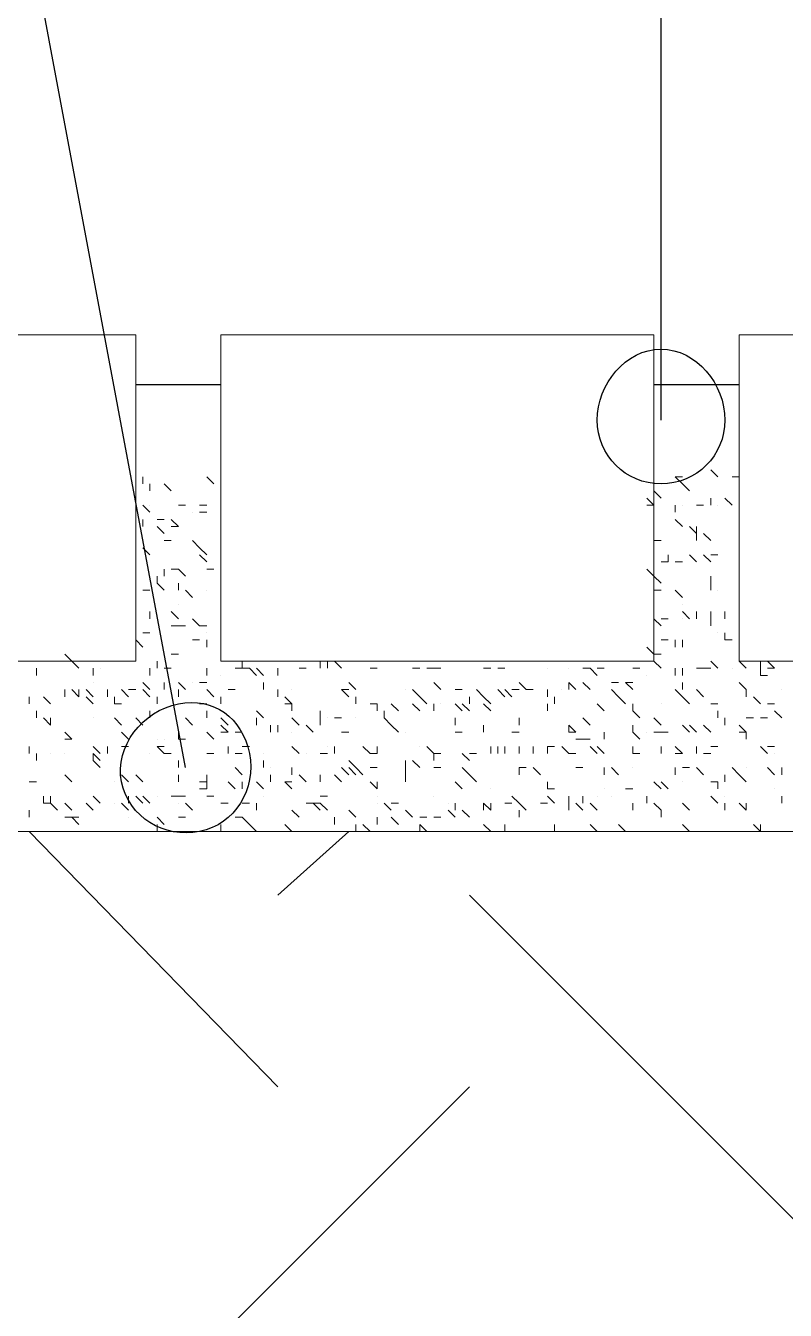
# Model space of a CAD drawing. Header units: millimetres. Extents: x 2928 to 3112, y 1220 to 1280.
# Drawn here: x 3102.864 to 3103.218, y 1251.453 to 1252.052 of the extents above; entities that cross this region are included whole.
import ezdxf

# ---------------------------------------------------------------- set-up
doc = ezdxf.new("R2010")
doc.units = ezdxf.units.MM

msp = doc.modelspace()

# ---------------------------------------------------------------- linework, layer by layer
at = {"color": 253, "linetype": 'Continuous', "lineweight": -2, "true_color": 0x9a9a9a}
for points in [[(3103.1599, 1251.86785), (3103.1599, 1252.98263), (3102.95811, 1252.98263)], [(3102.93826, 1251.70575), (3102.77948, 1252.5526), (3102.57769, 1252.5526)], [(3102.91511, 1251.88439), (3102.9548, 1251.88439), (3102.9548, 1251.88439)], [(3103.15659, 1251.88439), (3103.19629, 1251.88439), (3103.19629, 1251.88439)]]:
    msp.add_lwpolyline(points, dxfattribs=at)
at = {"color": 7, "linetype": 'Continuous', "lineweight": 9, "true_color": 0x000007}
for points in [[(3102.71663, 1251.75537), (3102.91511, 1251.75537), (3102.91511, 1251.90754), (3102.71663, 1251.90754)], [(3102.9548, 1251.75537), (3103.15659, 1251.75537), (3103.15659, 1251.90754), (3102.9548, 1251.90754)], [(3103.19629, 1251.75537), (3103.39476, 1251.75537), (3103.39476, 1251.90754), (3103.19629, 1251.90754)]]:
    msp.add_lwpolyline(points, close=True, dxfattribs=at)
at = {"color": 9, "linetype": 'Continuous', "lineweight": 5, "true_color": 0xbababa}
for points in [[(3102.91842, 1251.83807), (3102.91842, 1251.84138), (3102.91842, 1251.84138)], [(3102.9515, 1251.83807), (3102.94819, 1251.84138), (3102.94819, 1251.84138)], [(3103.16982, 1251.83807), (3103.16651, 1251.84138), (3103.16651, 1251.84138)], [(3103.16982, 1251.84138), (3103.16651, 1251.84138), (3103.16651, 1251.84138)], [(3103.18636, 1251.84138), (3103.18305, 1251.84469), (3103.18305, 1251.84469)], [(3103.19629, 1251.84138), (3103.19298, 1251.84138), (3103.19298, 1251.84138)], [(3102.92172, 1251.83477), (3102.92172, 1251.83807), (3102.92172, 1251.83807)], [(3102.93165, 1251.83477), (3102.92834, 1251.83807), (3102.92834, 1251.83807)], [(3102.9548, 1251.83477), (3102.9548, 1251.83807), (3102.9548, 1251.83807)], [(3102.9548, 1251.83477), (3102.9548, 1251.83807), (3102.9548, 1251.83807)], [(3103.17313, 1251.83477), (3103.16982, 1251.83807), (3103.16982, 1251.83807)], [(3103.15659, 1251.82815), (3103.15328, 1251.83146), (3103.15328, 1251.83146)], [(3103.1599, 1251.83146), (3103.15659, 1251.83477), (3103.15659, 1251.83477)], [(3103.18305, 1251.82815), (3103.18305, 1251.83146), (3103.18305, 1251.83146)], [(3103.19298, 1251.82815), (3103.18967, 1251.83146), (3103.18967, 1251.83146)], [(3102.92172, 1251.82484), (3102.91842, 1251.82815), (3102.91842, 1251.82815)], [(3102.93826, 1251.82815), (3102.93496, 1251.82815), (3102.93496, 1251.82815)], [(3102.94819, 1251.82815), (3102.94488, 1251.82815), (3102.94488, 1251.82815)], [(3102.94819, 1251.82484), (3102.94488, 1251.82484), (3102.94488, 1251.82484)], [(3103.15659, 1251.82815), (3103.15328, 1251.82815), (3103.15328, 1251.82815)], [(3103.16651, 1251.82484), (3103.16651, 1251.82815), (3103.16651, 1251.82815)], [(3103.17975, 1251.82815), (3103.17644, 1251.82815), (3103.17644, 1251.82815)], [(3102.91842, 1251.81823), (3102.91842, 1251.82153), (3102.91842, 1251.82153)], [(3102.92834, 1251.82153), (3102.92503, 1251.82153), (3102.92503, 1251.82153)], [(3102.92834, 1251.81492), (3102.92503, 1251.81823), (3102.92503, 1251.81823)], [(3102.93496, 1251.81823), (3102.93165, 1251.82153), (3102.93165, 1251.82153)], [(3102.93496, 1251.81823), (3102.93165, 1251.81823), (3102.93165, 1251.81823)], [(3103.16982, 1251.81823), (3103.16651, 1251.82153), (3103.16651, 1251.82153)], [(3103.17644, 1251.81492), (3103.17313, 1251.81823), (3103.17313, 1251.81823)], [(3103.17644, 1251.81492), (3103.17644, 1251.81823), (3103.17644, 1251.81823)], [(3102.93165, 1251.81161), (3102.92834, 1251.81161), (3102.92834, 1251.81161)], [(3102.94488, 1251.8083), (3102.94157, 1251.81161), (3102.94157, 1251.81161)], [(3103.1599, 1251.81161), (3103.15659, 1251.81161), (3103.15659, 1251.81161)], [(3103.17644, 1251.81161), (3103.17644, 1251.81492), (3103.17644, 1251.81492)], [(3103.18305, 1251.81161), (3103.17975, 1251.81492), (3103.17975, 1251.81492)], [(3102.92172, 1251.80499), (3102.91842, 1251.8083), (3102.91842, 1251.8083)], [(3102.94819, 1251.80499), (3102.94488, 1251.8083), (3102.94488, 1251.8083)], [(3102.94819, 1251.80169), (3102.94488, 1251.80499), (3102.94488, 1251.80499)], [(3103.16321, 1251.80169), (3103.1599, 1251.80169), (3103.1599, 1251.80169)], [(3103.16321, 1251.80169), (3103.16321, 1251.80499), (3103.16321, 1251.80499)], [(3103.16982, 1251.80169), (3103.16651, 1251.80169), (3103.16651, 1251.80169)], [(3103.17644, 1251.80169), (3103.17313, 1251.80499), (3103.17313, 1251.80499)], [(3103.18305, 1251.80169), (3103.17975, 1251.80499), (3103.17975, 1251.80499)], [(3103.18636, 1251.80499), (3103.18305, 1251.80499), (3103.18305, 1251.80499)], [(3102.92503, 1251.79176), (3102.92503, 1251.79507), (3102.92503, 1251.79507)], [(3102.92834, 1251.79507), (3102.92834, 1251.79838), (3102.92834, 1251.79838)], [(3102.93496, 1251.79838), (3102.93165, 1251.79838), (3102.93165, 1251.79838)], [(3102.93826, 1251.79507), (3102.93496, 1251.79838), (3102.93496, 1251.79838)], [(3102.9515, 1251.79838), (3102.94819, 1251.79838), (3102.94819, 1251.79838)], [(3103.15659, 1251.79507), (3103.15328, 1251.79838), (3103.15328, 1251.79838)], [(3103.1599, 1251.79176), (3103.15659, 1251.79507), (3103.15659, 1251.79507)], [(3103.18305, 1251.79176), (3103.18305, 1251.79507), (3103.18305, 1251.79507)], [(3102.92172, 1251.78845), (3102.91842, 1251.78845), (3102.91842, 1251.78845)], [(3102.92834, 1251.78845), (3102.92503, 1251.79176), (3102.92503, 1251.79176)], [(3102.93496, 1251.78845), (3102.93496, 1251.79176), (3102.93496, 1251.79176)], [(3102.94157, 1251.78515), (3102.93826, 1251.78845), (3102.93826, 1251.78845)], [(3103.1599, 1251.78845), (3103.15659, 1251.78845), (3103.15659, 1251.78845)], [(3103.16982, 1251.78515), (3103.16651, 1251.78845), (3103.16651, 1251.78845)], [(3103.18305, 1251.78845), (3103.18305, 1251.79176), (3103.18305, 1251.79176)], [(3102.92172, 1251.77522), (3102.92172, 1251.77853), (3102.92172, 1251.77853)], [(3102.93496, 1251.77522), (3102.93165, 1251.77853), (3102.93165, 1251.77853)], [(3102.94488, 1251.77191), (3102.94157, 1251.77522), (3102.94157, 1251.77522)], [(3102.9548, 1251.77522), (3102.9548, 1251.77853), (3102.9548, 1251.77853)], [(3103.1599, 1251.77191), (3103.15659, 1251.77522), (3103.15659, 1251.77522)], [(3103.1599, 1251.77191), (3103.15659, 1251.77522), (3103.15659, 1251.77522)], [(3103.16321, 1251.77522), (3103.1599, 1251.77522), (3103.1599, 1251.77522)], [(3103.17313, 1251.77522), (3103.16982, 1251.77853), (3103.16982, 1251.77853)], [(3103.17644, 1251.77522), (3103.17644, 1251.77853), (3103.17644, 1251.77853)], [(3103.18305, 1251.77522), (3103.18305, 1251.77853), (3103.18305, 1251.77853)], [(3103.18305, 1251.77191), (3103.18305, 1251.77522), (3103.18305, 1251.77522)], [(3103.18967, 1251.77522), (3103.18967, 1251.77853), (3103.18967, 1251.77853)], [(3102.93496, 1251.77191), (3102.93165, 1251.77191), (3102.93165, 1251.77191)], [(3102.93826, 1251.77191), (3102.93496, 1251.77191), (3102.93496, 1251.77191)], [(3102.94819, 1251.77191), (3102.94488, 1251.77191), (3102.94488, 1251.77191)], [(3102.94819, 1251.77191), (3102.94488, 1251.77191), (3102.94488, 1251.77191)], [(3102.91842, 1251.76199), (3102.91511, 1251.7653), (3102.91511, 1251.7653)], [(3102.91842, 1251.76199), (3102.91511, 1251.7653), (3102.91511, 1251.7653)], [(3102.92172, 1251.76861), (3102.91842, 1251.76861), (3102.91842, 1251.76861)], [(3102.94488, 1251.7653), (3102.94157, 1251.7653), (3102.94157, 1251.7653)], [(3102.94819, 1251.76199), (3102.94819, 1251.7653), (3102.94819, 1251.7653)], [(3102.9548, 1251.76199), (3102.9548, 1251.7653), (3102.9548, 1251.7653)], [(3103.16321, 1251.7653), (3103.1599, 1251.7653), (3103.1599, 1251.7653)], [(3103.16651, 1251.76199), (3103.16651, 1251.7653), (3103.16651, 1251.7653)], [(3103.16982, 1251.76199), (3103.16982, 1251.7653), (3103.16982, 1251.7653)], [(3103.18967, 1251.7653), (3103.18967, 1251.76861), (3103.18967, 1251.76861)], [(3103.19298, 1251.7653), (3103.18967, 1251.7653), (3103.18967, 1251.7653)], [(3102.88534, 1251.75537), (3102.88203, 1251.75868), (3102.88203, 1251.75868)], [(3102.93496, 1251.75868), (3102.93165, 1251.75868), (3102.93165, 1251.75868)], [(3103.15659, 1251.75868), (3103.15328, 1251.76199), (3103.15328, 1251.76199)], [(3103.1599, 1251.75868), (3103.15659, 1251.75868), (3103.15659, 1251.75868)], [(3102.8688, 1251.74876), (3102.8688, 1251.75207), (3102.8688, 1251.75207)], [(3102.88864, 1251.75207), (3102.88534, 1251.75537), (3102.88534, 1251.75537)], [(3102.89526, 1251.74876), (3102.89526, 1251.75207), (3102.89526, 1251.75207)], [(3102.92172, 1251.74876), (3102.92172, 1251.75207), (3102.92172, 1251.75207)], [(3102.92503, 1251.75207), (3102.92503, 1251.75537), (3102.92503, 1251.75537)], [(3102.93165, 1251.75207), (3102.92834, 1251.75207), (3102.92834, 1251.75207)], [(3102.94819, 1251.74876), (3102.94819, 1251.75207), (3102.94819, 1251.75207)], [(3102.96473, 1251.75207), (3102.96142, 1251.75207), (3102.96142, 1251.75207)], [(3102.96473, 1251.75207), (3102.96473, 1251.75537), (3102.96473, 1251.75537)], [(3102.96804, 1251.75207), (3102.96473, 1251.75207), (3102.96473, 1251.75207)], [(3102.97134, 1251.74876), (3102.96804, 1251.75207), (3102.96804, 1251.75207)], [(3102.97465, 1251.74876), (3102.97134, 1251.75207), (3102.97134, 1251.75207)], [(3102.97465, 1251.74876), (3102.97134, 1251.75207), (3102.97134, 1251.75207)], [(3102.98127, 1251.74876), (3102.98127, 1251.75207), (3102.98127, 1251.75207)], [(3102.9945, 1251.75207), (3102.99119, 1251.75207), (3102.99119, 1251.75207)], [(3103.00112, 1251.75207), (3103.00112, 1251.75537), (3103.00112, 1251.75537)], [(3103.00442, 1251.75207), (3103.00442, 1251.75537), (3103.00442, 1251.75537)], [(3103.01104, 1251.75207), (3103.00773, 1251.75537), (3103.00773, 1251.75537)], [(3103.02758, 1251.75207), (3103.02427, 1251.75207), (3103.02427, 1251.75207)], [(3103.04743, 1251.75207), (3103.04412, 1251.75207), (3103.04412, 1251.75207)], [(3103.05404, 1251.75207), (3103.05073, 1251.75207), (3103.05073, 1251.75207)], [(3103.05735, 1251.75207), (3103.05404, 1251.75207), (3103.05404, 1251.75207)], [(3103.08051, 1251.75207), (3103.0772, 1251.75207), (3103.0772, 1251.75207)], [(3103.08712, 1251.75207), (3103.08381, 1251.75207), (3103.08381, 1251.75207)], [(3103.12682, 1251.75207), (3103.12351, 1251.75207), (3103.12351, 1251.75207)], [(3103.13013, 1251.74876), (3103.12682, 1251.75207), (3103.12682, 1251.75207)], [(3103.13343, 1251.75207), (3103.13013, 1251.75207), (3103.13013, 1251.75207)], [(3103.14997, 1251.75207), (3103.14667, 1251.75207), (3103.14667, 1251.75207)], [(3103.1599, 1251.75207), (3103.15659, 1251.75537), (3103.15659, 1251.75537)], [(3103.16651, 1251.74876), (3103.16651, 1251.75207), (3103.16651, 1251.75207)], [(3103.16651, 1251.74876), (3103.16651, 1251.75207), (3103.16651, 1251.75207)], [(3103.16982, 1251.74876), (3103.16982, 1251.75207), (3103.16982, 1251.75207)], [(3103.17975, 1251.75207), (3103.17644, 1251.75207), (3103.17644, 1251.75207)], [(3103.18305, 1251.75207), (3103.17975, 1251.75207), (3103.17975, 1251.75207)], [(3103.18636, 1251.75207), (3103.18305, 1251.75537), (3103.18305, 1251.75537)], [(3103.19959, 1251.75207), (3103.19629, 1251.75537), (3103.19629, 1251.75537)], [(3103.20621, 1251.75207), (3103.20621, 1251.75537), (3103.20621, 1251.75537)], [(3103.20621, 1251.74876), (3103.20621, 1251.75207), (3103.20621, 1251.75207)], [(3103.21283, 1251.75207), (3103.20952, 1251.75537), (3103.20952, 1251.75537)], [(3103.21283, 1251.75207), (3103.20952, 1251.75207), (3103.20952, 1251.75207)], [(3102.92172, 1251.74214), (3102.91842, 1251.74545), (3102.91842, 1251.74545)], [(3102.92834, 1251.74214), (3102.92834, 1251.74545), (3102.92834, 1251.74545)], [(3102.93826, 1251.74214), (3102.93496, 1251.74545), (3102.93496, 1251.74545)], [(3102.94819, 1251.74545), (3102.94488, 1251.74545), (3102.94488, 1251.74545)], [(3102.97465, 1251.74214), (3102.97465, 1251.74545), (3102.97465, 1251.74545)], [(3103.01766, 1251.74214), (3103.01435, 1251.74545), (3103.01435, 1251.74545)], [(3103.05735, 1251.74214), (3103.05404, 1251.74545), (3103.05404, 1251.74545)], [(3103.09705, 1251.74214), (3103.09374, 1251.74545), (3103.09374, 1251.74545)], [(3103.1202, 1251.74214), (3103.11689, 1251.74545), (3103.11689, 1251.74545)], [(3103.11689, 1251.74214), (3103.11689, 1251.74545), (3103.11689, 1251.74545)], [(3103.12682, 1251.74214), (3103.12351, 1251.74545), (3103.12351, 1251.74545)], [(3103.14005, 1251.74545), (3103.13674, 1251.74545), (3103.13674, 1251.74545)], [(3103.14667, 1251.74214), (3103.14336, 1251.74545), (3103.14336, 1251.74545)], [(3103.14667, 1251.74545), (3103.14336, 1251.74545), (3103.14336, 1251.74545)], [(3103.16982, 1251.74214), (3103.16982, 1251.74545), (3103.16982, 1251.74545)], [(3103.19959, 1251.74214), (3103.19629, 1251.74545), (3103.19629, 1251.74545)], [(3103.20952, 1251.74876), (3103.20621, 1251.74876), (3103.20621, 1251.74876)], [(3102.88203, 1251.73883), (3102.88203, 1251.74214), (3102.88203, 1251.74214)], [(3102.88864, 1251.73883), (3102.88534, 1251.74214), (3102.88534, 1251.74214)], [(3102.88864, 1251.73883), (3102.88864, 1251.74214), (3102.88864, 1251.74214)], [(3102.89526, 1251.73883), (3102.89195, 1251.74214), (3102.89195, 1251.74214)], [(3102.90188, 1251.73883), (3102.90188, 1251.74214), (3102.90188, 1251.74214)], [(3102.9118, 1251.73883), (3102.90849, 1251.74214), (3102.90849, 1251.74214)], [(3102.91511, 1251.74214), (3102.9118, 1251.74214), (3102.9118, 1251.74214)], [(3102.92172, 1251.73883), (3102.91842, 1251.74214), (3102.91842, 1251.74214)], [(3102.93496, 1251.73883), (3102.93496, 1251.74214), (3102.93496, 1251.74214)], [(3102.9515, 1251.73883), (3102.94819, 1251.74214), (3102.94819, 1251.74214)], [(3102.96142, 1251.74214), (3102.95811, 1251.74214), (3102.95811, 1251.74214)], [(3102.98127, 1251.73883), (3102.98127, 1251.74214), (3102.98127, 1251.74214)], [(3103.01435, 1251.74214), (3103.01104, 1251.74214), (3103.01104, 1251.74214)], [(3103.01435, 1251.73883), (3103.01104, 1251.74214), (3103.01104, 1251.74214)], [(3103.04743, 1251.73883), (3103.04412, 1251.74214), (3103.04412, 1251.74214)], [(3103.06727, 1251.74214), (3103.06397, 1251.74214), (3103.06397, 1251.74214)], [(3103.0772, 1251.73883), (3103.07389, 1251.74214), (3103.07389, 1251.74214)], [(3103.08712, 1251.73883), (3103.08381, 1251.74214), (3103.08381, 1251.74214)], [(3103.09043, 1251.73883), (3103.08712, 1251.74214), (3103.08712, 1251.74214)], [(3103.09374, 1251.74214), (3103.09043, 1251.74214), (3103.09043, 1251.74214)], [(3103.10035, 1251.74214), (3103.09705, 1251.74214), (3103.09705, 1251.74214)], [(3103.10035, 1251.74214), (3103.09705, 1251.74214), (3103.09705, 1251.74214)], [(3103.10697, 1251.73883), (3103.10697, 1251.74214), (3103.10697, 1251.74214)], [(3103.14005, 1251.73883), (3103.13674, 1251.74214), (3103.13674, 1251.74214)], [(3103.16982, 1251.73883), (3103.16651, 1251.74214), (3103.16651, 1251.74214)], [(3103.17975, 1251.73883), (3103.17644, 1251.74214), (3103.17644, 1251.74214)], [(3103.19959, 1251.73883), (3103.19959, 1251.74214), (3103.19959, 1251.74214)], [(3102.86549, 1251.73553), (3102.86549, 1251.73883), (3102.86549, 1251.73883)], [(3102.87541, 1251.73553), (3102.8721, 1251.73883), (3102.8721, 1251.73883)], [(3102.89526, 1251.73553), (3102.89195, 1251.73883), (3102.89195, 1251.73883)], [(3102.90518, 1251.73553), (3102.90518, 1251.73883), (3102.90518, 1251.73883)], [(3102.90849, 1251.73553), (3102.90518, 1251.73553), (3102.90518, 1251.73553)], [(3102.92503, 1251.73553), (3102.92503, 1251.73883), (3102.92503, 1251.73883)], [(3102.94819, 1251.73553), (3102.94488, 1251.73553), (3102.94488, 1251.73553)], [(3102.9548, 1251.73553), (3102.9548, 1251.73883), (3102.9548, 1251.73883)], [(3102.98788, 1251.73553), (3102.98458, 1251.73883), (3102.98458, 1251.73883)], [(3102.98788, 1251.73553), (3102.98458, 1251.73553), (3102.98458, 1251.73553)], [(3102.98788, 1251.73222), (3102.98788, 1251.73553), (3102.98788, 1251.73553)], [(3103.01766, 1251.73553), (3103.01766, 1251.73883), (3103.01766, 1251.73883)], [(3103.02758, 1251.73553), (3103.02427, 1251.73553), (3103.02427, 1251.73553)], [(3103.02758, 1251.73222), (3103.02758, 1251.73553), (3103.02758, 1251.73553)], [(3103.0375, 1251.73222), (3103.0342, 1251.73553), (3103.0342, 1251.73553)], [(3103.04743, 1251.73222), (3103.04412, 1251.73553), (3103.04412, 1251.73553)], [(3103.05073, 1251.73553), (3103.04743, 1251.73883), (3103.04743, 1251.73883)], [(3103.05404, 1251.73222), (3103.05404, 1251.73553), (3103.05404, 1251.73553)], [(3103.06727, 1251.73222), (3103.06397, 1251.73553), (3103.06397, 1251.73553)], [(3103.07058, 1251.73222), (3103.06727, 1251.73553), (3103.06727, 1251.73553)], [(3103.07058, 1251.73553), (3103.07058, 1251.73883), (3103.07058, 1251.73883)], [(3103.08051, 1251.73553), (3103.0772, 1251.73883), (3103.0772, 1251.73883)], [(3103.08051, 1251.73222), (3103.0772, 1251.73553), (3103.0772, 1251.73553)], [(3103.10697, 1251.73222), (3103.10697, 1251.73553), (3103.10697, 1251.73553)], [(3103.10697, 1251.73222), (3103.10697, 1251.73553), (3103.10697, 1251.73553)], [(3103.11028, 1251.73553), (3103.11028, 1251.73883), (3103.11028, 1251.73883)], [(3103.13343, 1251.73222), (3103.13013, 1251.73553), (3103.13013, 1251.73553)], [(3103.14336, 1251.73553), (3103.14005, 1251.73883), (3103.14005, 1251.73883)], [(3103.14667, 1251.73222), (3103.14667, 1251.73553), (3103.14667, 1251.73553)], [(3103.17313, 1251.73553), (3103.16982, 1251.73883), (3103.16982, 1251.73883)], [(3103.18636, 1251.73553), (3103.18305, 1251.73553), (3103.18305, 1251.73553)], [(3103.20621, 1251.73553), (3103.2029, 1251.73883), (3103.2029, 1251.73883)], [(3103.21283, 1251.73553), (3103.20952, 1251.73553), (3103.20952, 1251.73553)], [(3102.8688, 1251.72891), (3102.8688, 1251.73222), (3102.8688, 1251.73222)], [(3102.87541, 1251.7256), (3102.8721, 1251.72891), (3102.8721, 1251.72891)], [(3102.87541, 1251.7256), (3102.87541, 1251.72891), (3102.87541, 1251.72891)], [(3102.87541, 1251.7256), (3102.87541, 1251.72891), (3102.87541, 1251.72891)], [(3102.90849, 1251.7256), (3102.90518, 1251.72891), (3102.90518, 1251.72891)], [(3102.91842, 1251.7256), (3102.91511, 1251.72891), (3102.91511, 1251.72891)], [(3102.92172, 1251.72891), (3102.92172, 1251.73222), (3102.92172, 1251.73222)], [(3102.94157, 1251.7256), (3102.93826, 1251.72891), (3102.93826, 1251.72891)], [(3102.94819, 1251.72891), (3102.94819, 1251.73222), (3102.94819, 1251.73222)], [(3102.95811, 1251.7256), (3102.9548, 1251.72891), (3102.9548, 1251.72891)], [(3102.97465, 1251.72891), (3102.97134, 1251.73222), (3102.97134, 1251.73222)], [(3102.97134, 1251.7256), (3102.97134, 1251.72891), (3102.97134, 1251.72891)], [(3102.99119, 1251.7256), (3102.98788, 1251.72891), (3102.98788, 1251.72891)], [(3103.00112, 1251.72891), (3103.00112, 1251.73222), (3103.00112, 1251.73222)], [(3103.00112, 1251.7256), (3103.00112, 1251.72891), (3103.00112, 1251.72891)], [(3103.01104, 1251.72891), (3103.00773, 1251.72891), (3103.00773, 1251.72891)], [(3103.03089, 1251.72891), (3103.03089, 1251.73222), (3103.03089, 1251.73222)], [(3103.0342, 1251.7256), (3103.03089, 1251.72891), (3103.03089, 1251.72891)], [(3103.06397, 1251.7256), (3103.06397, 1251.72891), (3103.06397, 1251.72891)], [(3103.09374, 1251.7256), (3103.09374, 1251.72891), (3103.09374, 1251.72891)], [(3103.12682, 1251.7256), (3103.12351, 1251.72891), (3103.12351, 1251.72891)], [(3103.14997, 1251.72891), (3103.14667, 1251.73222), (3103.14667, 1251.73222)], [(3103.1599, 1251.7256), (3103.15659, 1251.72891), (3103.15659, 1251.72891)], [(3103.18636, 1251.72891), (3103.18636, 1251.73222), (3103.18636, 1251.73222)], [(3103.18967, 1251.7256), (3103.18967, 1251.72891), (3103.18967, 1251.72891)], [(3103.18967, 1251.7256), (3103.18967, 1251.72891), (3103.18967, 1251.72891)], [(3103.2029, 1251.72891), (3103.19959, 1251.72891), (3103.19959, 1251.72891)], [(3103.20952, 1251.72891), (3103.20621, 1251.72891), (3103.20621, 1251.72891)], [(3103.21613, 1251.72891), (3103.21283, 1251.73222), (3103.21283, 1251.73222)], [(3102.88534, 1251.71899), (3102.88203, 1251.72229), (3102.88203, 1251.72229)], [(3102.9118, 1251.71899), (3102.90849, 1251.72229), (3102.90849, 1251.72229)], [(3102.93496, 1251.71899), (3102.93496, 1251.72229), (3102.93496, 1251.72229)], [(3102.9515, 1251.71899), (3102.94819, 1251.72229), (3102.94819, 1251.72229)], [(3102.95811, 1251.72229), (3102.9548, 1251.7256), (3102.9548, 1251.7256)], [(3102.95811, 1251.72229), (3102.9548, 1251.72229), (3102.9548, 1251.72229)], [(3102.96473, 1251.72229), (3102.96142, 1251.72229), (3102.96142, 1251.72229)], [(3102.97796, 1251.72229), (3102.97796, 1251.7256), (3102.97796, 1251.7256)], [(3102.98127, 1251.72229), (3102.98127, 1251.7256), (3102.98127, 1251.7256)], [(3102.99781, 1251.72229), (3102.9945, 1251.7256), (3102.9945, 1251.7256)], [(3103.01435, 1251.72229), (3103.01104, 1251.72229), (3103.01104, 1251.72229)], [(3103.0375, 1251.72229), (3103.0342, 1251.7256), (3103.0342, 1251.7256)], [(3103.06727, 1251.72229), (3103.06397, 1251.72229), (3103.06397, 1251.72229)], [(3103.0772, 1251.72229), (3103.0772, 1251.7256), (3103.0772, 1251.7256)], [(3103.09374, 1251.72229), (3103.09043, 1251.72229), (3103.09043, 1251.72229)], [(3103.1202, 1251.72229), (3103.11689, 1251.7256), (3103.11689, 1251.7256)], [(3103.11689, 1251.72229), (3103.11689, 1251.7256), (3103.11689, 1251.7256)], [(3103.1202, 1251.72229), (3103.11689, 1251.72229), (3103.11689, 1251.72229)], [(3103.13343, 1251.71899), (3103.13343, 1251.72229), (3103.13343, 1251.72229)], [(3103.14667, 1251.72229), (3103.14667, 1251.7256), (3103.14667, 1251.7256)], [(3103.14997, 1251.71899), (3103.14667, 1251.72229), (3103.14667, 1251.72229)], [(3103.1599, 1251.72229), (3103.15659, 1251.72229), (3103.15659, 1251.72229)], [(3103.16321, 1251.72229), (3103.1599, 1251.72229), (3103.1599, 1251.72229)], [(3103.17313, 1251.72229), (3103.16982, 1251.7256), (3103.16982, 1251.7256)], [(3103.17644, 1251.72229), (3103.17313, 1251.7256), (3103.17313, 1251.7256)], [(3103.18305, 1251.72229), (3103.17975, 1251.7256), (3103.17975, 1251.7256)], [(3103.19959, 1251.72229), (3103.19629, 1251.7256), (3103.19629, 1251.7256)], [(3103.19959, 1251.72229), (3103.19629, 1251.72229), (3103.19629, 1251.72229)], [(3103.19959, 1251.71899), (3103.19959, 1251.72229), (3103.19959, 1251.72229)], [(3102.86549, 1251.71237), (3102.86549, 1251.71568), (3102.86549, 1251.71568)], [(3102.88534, 1251.71899), (3102.88203, 1251.71899), (3102.88203, 1251.71899)], [(3102.89857, 1251.71237), (3102.89526, 1251.71568), (3102.89526, 1251.71568)], [(3102.89857, 1251.71237), (3102.89526, 1251.71568), (3102.89526, 1251.71568)], [(3102.90188, 1251.71237), (3102.90188, 1251.71568), (3102.90188, 1251.71568)], [(3102.9118, 1251.71568), (3102.90849, 1251.71568), (3102.90849, 1251.71568)], [(3102.92834, 1251.71237), (3102.92503, 1251.71568), (3102.92503, 1251.71568)], [(3102.92834, 1251.71568), (3102.92503, 1251.71568), (3102.92503, 1251.71568)], [(3102.93826, 1251.71899), (3102.93496, 1251.71899), (3102.93496, 1251.71899)], [(3102.95811, 1251.71237), (3102.95811, 1251.71568), (3102.95811, 1251.71568)], [(3102.96804, 1251.71568), (3102.96473, 1251.71568), (3102.96473, 1251.71568)], [(3102.99119, 1251.71237), (3102.98788, 1251.71568), (3102.98788, 1251.71568)], [(3103.00773, 1251.71237), (3103.00773, 1251.71568), (3103.00773, 1251.71568)], [(3103.02427, 1251.71237), (3103.02096, 1251.71568), (3103.02096, 1251.71568)], [(3103.02758, 1251.71237), (3103.02758, 1251.71568), (3103.02758, 1251.71568)], [(3103.05404, 1251.71237), (3103.05073, 1251.71568), (3103.05073, 1251.71568)], [(3103.08051, 1251.71237), (3103.08051, 1251.71568), (3103.08051, 1251.71568)], [(3103.08381, 1251.71237), (3103.08381, 1251.71568), (3103.08381, 1251.71568)], [(3103.08712, 1251.71237), (3103.08712, 1251.71568), (3103.08712, 1251.71568)], [(3103.09374, 1251.71237), (3103.09374, 1251.71568), (3103.09374, 1251.71568)], [(3103.10035, 1251.71237), (3103.10035, 1251.71568), (3103.10035, 1251.71568)], [(3103.10697, 1251.71237), (3103.10697, 1251.71568), (3103.10697, 1251.71568)], [(3103.11028, 1251.71568), (3103.10697, 1251.71568), (3103.10697, 1251.71568)], [(3103.11689, 1251.71237), (3103.11359, 1251.71568), (3103.11359, 1251.71568)], [(3103.12351, 1251.71899), (3103.1202, 1251.71899), (3103.1202, 1251.71899)], [(3103.12682, 1251.71899), (3103.12351, 1251.71899), (3103.12351, 1251.71899)], [(3103.13013, 1251.71237), (3103.12682, 1251.71568), (3103.12682, 1251.71568)], [(3103.13343, 1251.71237), (3103.13013, 1251.71568), (3103.13013, 1251.71568)], [(3103.14667, 1251.71237), (3103.14667, 1251.71568), (3103.14667, 1251.71568)], [(3103.1599, 1251.71237), (3103.1599, 1251.71568), (3103.1599, 1251.71568)], [(3103.16982, 1251.71237), (3103.16651, 1251.71568), (3103.16651, 1251.71568)], [(3103.17644, 1251.71237), (3103.17644, 1251.71568), (3103.17644, 1251.71568)], [(3103.18636, 1251.71568), (3103.18305, 1251.71568), (3103.18305, 1251.71568)], [(3103.20952, 1251.71237), (3103.20621, 1251.71568), (3103.20621, 1251.71568)], [(3103.20952, 1251.71237), (3103.20621, 1251.71568), (3103.20621, 1251.71568)], [(3103.21283, 1251.71568), (3103.20952, 1251.71568), (3103.20952, 1251.71568)], [(3102.8688, 1251.70906), (3102.8688, 1251.71237), (3102.8688, 1251.71237)], [(3102.8688, 1251.70906), (3102.8688, 1251.71237), (3102.8688, 1251.71237)], [(3102.89857, 1251.70906), (3102.89526, 1251.71237), (3102.89526, 1251.71237)], [(3102.89526, 1251.70906), (3102.89526, 1251.71237), (3102.89526, 1251.71237)], [(3102.93165, 1251.71237), (3102.92834, 1251.71237), (3102.92834, 1251.71237)], [(3102.9515, 1251.71237), (3102.94819, 1251.71237), (3102.94819, 1251.71237)], [(3102.96473, 1251.71237), (3102.96142, 1251.71237), (3102.96142, 1251.71237)], [(3103.00442, 1251.71237), (3103.00112, 1251.71237), (3103.00112, 1251.71237)], [(3103.02758, 1251.71237), (3103.02427, 1251.71237), (3103.02427, 1251.71237)], [(3103.05404, 1251.70906), (3103.05404, 1251.71237), (3103.05404, 1251.71237)], [(3103.05735, 1251.71237), (3103.05404, 1251.71237), (3103.05404, 1251.71237)], [(3103.07058, 1251.70906), (3103.06727, 1251.71237), (3103.06727, 1251.71237)], [(3103.07389, 1251.71237), (3103.07058, 1251.71237), (3103.07058, 1251.71237)], [(3103.1202, 1251.71237), (3103.11689, 1251.71237), (3103.11689, 1251.71237)], [(3103.14997, 1251.71237), (3103.14667, 1251.71237), (3103.14667, 1251.71237)], [(3103.16982, 1251.71237), (3103.16651, 1251.71237), (3103.16651, 1251.71237)], [(3103.18305, 1251.71237), (3103.17975, 1251.71237), (3103.17975, 1251.71237)], [(3102.89857, 1251.70575), (3102.89526, 1251.70906), (3102.89526, 1251.70906)], [(3102.93496, 1251.70575), (3102.93496, 1251.70906), (3102.93496, 1251.70906)], [(3102.96473, 1251.70245), (3102.96142, 1251.70575), (3102.96142, 1251.70575)], [(3102.97465, 1251.70575), (3102.97465, 1251.70906), (3102.97465, 1251.70906)], [(3102.98788, 1251.70245), (3102.98788, 1251.70575), (3102.98788, 1251.70575)], [(3103.01435, 1251.70245), (3103.01104, 1251.70575), (3103.01104, 1251.70575)], [(3103.01766, 1251.70575), (3103.01435, 1251.70906), (3103.01435, 1251.70906)], [(3103.01766, 1251.70245), (3103.01435, 1251.70575), (3103.01435, 1251.70575)], [(3103.02096, 1251.70245), (3103.01766, 1251.70575), (3103.01766, 1251.70575)], [(3103.02758, 1251.70575), (3103.02427, 1251.70575), (3103.02427, 1251.70575)], [(3103.04081, 1251.70575), (3103.04081, 1251.70906), (3103.04081, 1251.70906)], [(3103.04081, 1251.70245), (3103.04081, 1251.70575), (3103.04081, 1251.70575)], [(3103.04743, 1251.70575), (3103.04412, 1251.70906), (3103.04412, 1251.70906)], [(3103.05735, 1251.70575), (3103.05404, 1251.70575), (3103.05404, 1251.70575)], [(3103.07058, 1251.70245), (3103.06727, 1251.70575), (3103.06727, 1251.70575)], [(3103.09374, 1251.70245), (3103.09374, 1251.70575), (3103.09374, 1251.70575)], [(3103.09705, 1251.70575), (3103.09374, 1251.70575), (3103.09374, 1251.70575)], [(3103.10366, 1251.70245), (3103.10035, 1251.70575), (3103.10035, 1251.70575)], [(3103.12351, 1251.70575), (3103.1202, 1251.70575), (3103.1202, 1251.70575)], [(3103.13343, 1251.70245), (3103.13343, 1251.70575), (3103.13343, 1251.70575)], [(3103.14005, 1251.70245), (3103.13674, 1251.70575), (3103.13674, 1251.70575)], [(3103.16651, 1251.70245), (3103.16651, 1251.70575), (3103.16651, 1251.70575)], [(3103.17313, 1251.70575), (3103.16982, 1251.70575), (3103.16982, 1251.70575)], [(3103.17975, 1251.70245), (3103.17644, 1251.70575), (3103.17644, 1251.70575)], [(3103.19629, 1251.70245), (3103.19298, 1251.70575), (3103.19298, 1251.70575)], [(3103.21283, 1251.70245), (3103.20952, 1251.70575), (3103.20952, 1251.70575)], [(3103.21613, 1251.70245), (3103.21613, 1251.70575), (3103.21613, 1251.70575)], [(3103.21613, 1251.70245), (3103.21613, 1251.70575), (3103.21613, 1251.70575)], [(3102.8688, 1251.69914), (3102.86549, 1251.69914), (3102.86549, 1251.69914)], [(3102.88534, 1251.69914), (3102.88203, 1251.70245), (3102.88203, 1251.70245)], [(3102.88534, 1251.69914), (3102.88203, 1251.70245), (3102.88203, 1251.70245)], [(3102.9118, 1251.69914), (3102.90849, 1251.70245), (3102.90849, 1251.70245)], [(3102.91842, 1251.69914), (3102.91511, 1251.70245), (3102.91511, 1251.70245)], [(3102.93496, 1251.69914), (3102.93496, 1251.70245), (3102.93496, 1251.70245)], [(3102.94819, 1251.69914), (3102.94488, 1251.69914), (3102.94488, 1251.69914)], [(3102.94819, 1251.69914), (3102.94819, 1251.70245), (3102.94819, 1251.70245)], [(3102.94819, 1251.69583), (3102.94819, 1251.69914), (3102.94819, 1251.69914)], [(3102.96142, 1251.69583), (3102.95811, 1251.69914), (3102.95811, 1251.69914)], [(3102.96473, 1251.69583), (3102.96473, 1251.69914), (3102.96473, 1251.69914)], [(3102.97465, 1251.69583), (3102.97134, 1251.69914), (3102.97134, 1251.69914)], [(3102.97796, 1251.69914), (3102.97796, 1251.70245), (3102.97796, 1251.70245)], [(3102.98788, 1251.69914), (3102.98458, 1251.69914), (3102.98458, 1251.69914)], [(3102.98788, 1251.69583), (3102.98458, 1251.69914), (3102.98458, 1251.69914)], [(3102.9945, 1251.69914), (3102.99119, 1251.70245), (3102.99119, 1251.70245)], [(3103.00112, 1251.69914), (3103.00112, 1251.70245), (3103.00112, 1251.70245)], [(3103.01104, 1251.69914), (3103.00773, 1251.70245), (3103.00773, 1251.70245)], [(3103.02758, 1251.69583), (3103.02427, 1251.69914), (3103.02427, 1251.69914)], [(3103.02758, 1251.69583), (3103.02758, 1251.69914), (3103.02758, 1251.69914)], [(3103.04081, 1251.69914), (3103.04081, 1251.70245), (3103.04081, 1251.70245)], [(3103.06727, 1251.69583), (3103.06397, 1251.69914), (3103.06397, 1251.69914)], [(3103.07389, 1251.69914), (3103.07058, 1251.70245), (3103.07058, 1251.70245)], [(3103.10697, 1251.69583), (3103.10697, 1251.69914), (3103.10697, 1251.69914)], [(3103.1599, 1251.69583), (3103.15659, 1251.69914), (3103.15659, 1251.69914)], [(3103.16321, 1251.69583), (3103.1599, 1251.69914), (3103.1599, 1251.69914)], [(3103.18636, 1251.69914), (3103.18305, 1251.69914), (3103.18305, 1251.69914)], [(3103.18636, 1251.69583), (3103.18636, 1251.69914), (3103.18636, 1251.69914)], [(3103.18967, 1251.69914), (3103.18967, 1251.70245), (3103.18967, 1251.70245)], [(3103.19959, 1251.69914), (3103.19629, 1251.70245), (3103.19629, 1251.70245)], [(3102.8721, 1251.68922), (3102.8721, 1251.69252), (3102.8721, 1251.69252)], [(3102.87541, 1251.68922), (3102.87541, 1251.69252), (3102.87541, 1251.69252)], [(3102.89857, 1251.68922), (3102.89526, 1251.69252), (3102.89526, 1251.69252)], [(3102.9118, 1251.68922), (3102.9118, 1251.69252), (3102.9118, 1251.69252)], [(3102.91842, 1251.68922), (3102.91511, 1251.69252), (3102.91511, 1251.69252)], [(3102.92172, 1251.68922), (3102.91842, 1251.69252), (3102.91842, 1251.69252)], [(3102.93496, 1251.69252), (3102.93165, 1251.69252), (3102.93165, 1251.69252)], [(3102.93826, 1251.69252), (3102.93496, 1251.69252), (3102.93496, 1251.69252)], [(3102.94819, 1251.69583), (3102.94488, 1251.69583), (3102.94488, 1251.69583)], [(3102.9515, 1251.69252), (3102.94819, 1251.69252), (3102.94819, 1251.69252)], [(3103.00442, 1251.69252), (3103.00112, 1251.69252), (3103.00112, 1251.69252)], [(3103.09374, 1251.68922), (3103.09043, 1251.69252), (3103.09043, 1251.69252)], [(3103.11028, 1251.69583), (3103.10697, 1251.69583), (3103.10697, 1251.69583)], [(3103.11028, 1251.68922), (3103.10697, 1251.69252), (3103.10697, 1251.69252)], [(3103.11689, 1251.68922), (3103.11689, 1251.69252), (3103.11689, 1251.69252)], [(3103.12351, 1251.68922), (3103.12351, 1251.69252), (3103.12351, 1251.69252)], [(3103.14667, 1251.69583), (3103.14336, 1251.69583), (3103.14336, 1251.69583)], [(3103.15328, 1251.68922), (3103.15328, 1251.69252), (3103.15328, 1251.69252)], [(3103.18636, 1251.68922), (3103.18305, 1251.69252), (3103.18305, 1251.69252)], [(3103.21613, 1251.68922), (3103.21613, 1251.69252), (3103.21613, 1251.69252)], [(3102.86549, 1251.6826), (3102.86549, 1251.68591), (3102.86549, 1251.68591)], [(3102.87541, 1251.68922), (3102.8721, 1251.68922), (3102.8721, 1251.68922)], [(3102.87872, 1251.68591), (3102.87541, 1251.68922), (3102.87541, 1251.68922)], [(3102.87872, 1251.68591), (3102.87541, 1251.68922), (3102.87541, 1251.68922)], [(3102.88534, 1251.68591), (3102.88203, 1251.68922), (3102.88203, 1251.68922)], [(3102.89526, 1251.68591), (3102.89195, 1251.68922), (3102.89195, 1251.68922)], [(3102.9118, 1251.68591), (3102.90849, 1251.68922), (3102.90849, 1251.68922)], [(3102.94157, 1251.68591), (3102.93826, 1251.68922), (3102.93826, 1251.68922)], [(3102.95811, 1251.68922), (3102.9548, 1251.68922), (3102.9548, 1251.68922)], [(3102.96804, 1251.68922), (3102.96473, 1251.68922), (3102.96473, 1251.68922)], [(3102.97134, 1251.68591), (3102.97134, 1251.68922), (3102.97134, 1251.68922)], [(3102.99119, 1251.6826), (3102.98788, 1251.68591), (3102.98788, 1251.68591)], [(3102.99781, 1251.68922), (3102.9945, 1251.68922), (3102.9945, 1251.68922)], [(3103.00112, 1251.68922), (3102.99781, 1251.68922), (3102.99781, 1251.68922)], [(3103.00112, 1251.68591), (3102.99781, 1251.68922), (3102.99781, 1251.68922)], [(3103.00442, 1251.68591), (3103.00112, 1251.68922), (3103.00112, 1251.68922)], [(3103.01766, 1251.6826), (3103.01435, 1251.68591), (3103.01435, 1251.68591)], [(3103.0342, 1251.68591), (3103.03089, 1251.68922), (3103.03089, 1251.68922)], [(3103.0375, 1251.68922), (3103.0342, 1251.68922), (3103.0342, 1251.68922)], [(3103.04412, 1251.6826), (3103.04081, 1251.68591), (3103.04081, 1251.68591)], [(3103.06397, 1251.6826), (3103.06066, 1251.68591), (3103.06066, 1251.68591)], [(3103.06397, 1251.68591), (3103.06397, 1251.68922), (3103.06397, 1251.68922)], [(3103.07058, 1251.6826), (3103.06727, 1251.68591), (3103.06727, 1251.68591)], [(3103.0772, 1251.68591), (3103.0772, 1251.68922), (3103.0772, 1251.68922)], [(3103.08051, 1251.68591), (3103.0772, 1251.68922), (3103.0772, 1251.68922)], [(3103.08051, 1251.68591), (3103.08051, 1251.68922), (3103.08051, 1251.68922)], [(3103.09043, 1251.68922), (3103.08712, 1251.68922), (3103.08712, 1251.68922)], [(3103.09705, 1251.68591), (3103.09374, 1251.68922), (3103.09374, 1251.68922)], [(3103.09374, 1251.6826), (3103.09374, 1251.68591), (3103.09374, 1251.68591)], [(3103.10697, 1251.68922), (3103.10366, 1251.68922), (3103.10366, 1251.68922)], [(3103.11689, 1251.68591), (3103.11689, 1251.68922), (3103.11689, 1251.68922)], [(3103.12351, 1251.68591), (3103.1202, 1251.68922), (3103.1202, 1251.68922)], [(3103.13013, 1251.68591), (3103.12682, 1251.68922), (3103.12682, 1251.68922)], [(3103.14667, 1251.68591), (3103.14667, 1251.68922), (3103.14667, 1251.68922)], [(3103.1599, 1251.68591), (3103.15659, 1251.68922), (3103.15659, 1251.68922)], [(3103.1599, 1251.68591), (3103.15659, 1251.68922), (3103.15659, 1251.68922)], [(3103.1599, 1251.6826), (3103.1599, 1251.68591), (3103.1599, 1251.68591)], [(3103.17313, 1251.68591), (3103.16982, 1251.68922), (3103.16982, 1251.68922)], [(3103.18967, 1251.68591), (3103.18967, 1251.68922), (3103.18967, 1251.68922)], [(3103.19959, 1251.68591), (3103.19629, 1251.68922), (3103.19629, 1251.68922)], [(3103.19959, 1251.68591), (3103.19959, 1251.68922), (3103.19959, 1251.68922)], [(3102.88534, 1251.6826), (3102.88203, 1251.6826), (3102.88203, 1251.6826)], [(3102.88864, 1251.6826), (3102.88534, 1251.6826), (3102.88534, 1251.6826)], [(3102.88864, 1251.67929), (3102.88534, 1251.6826), (3102.88534, 1251.6826)], [(3102.92834, 1251.67929), (3102.92503, 1251.6826), (3102.92503, 1251.6826)], [(3102.92503, 1251.67598), (3102.92503, 1251.67929), (3102.92503, 1251.67929)], [(3102.93826, 1251.6826), (3102.93496, 1251.6826), (3102.93496, 1251.6826)], [(3102.9548, 1251.67598), (3102.9548, 1251.67929), (3102.9548, 1251.67929)], [(3102.96473, 1251.6826), (3102.96142, 1251.6826), (3102.96142, 1251.6826)], [(3102.96804, 1251.67929), (3102.96473, 1251.6826), (3102.96473, 1251.6826)], [(3102.97134, 1251.67598), (3102.96804, 1251.67929), (3102.96804, 1251.67929)], [(3102.98788, 1251.67598), (3102.98458, 1251.67929), (3102.98458, 1251.67929)], [(3103.00773, 1251.67929), (3103.00773, 1251.6826), (3103.00773, 1251.6826)], [(3103.01766, 1251.67598), (3103.01766, 1251.67929), (3103.01766, 1251.67929)], [(3103.02427, 1251.67598), (3103.02096, 1251.67929), (3103.02096, 1251.67929)], [(3103.02758, 1251.67929), (3103.02758, 1251.6826), (3103.02758, 1251.6826)], [(3103.0375, 1251.67929), (3103.0342, 1251.6826), (3103.0342, 1251.6826)], [(3103.05073, 1251.6826), (3103.04743, 1251.6826), (3103.04743, 1251.6826)], [(3103.05073, 1251.67598), (3103.04743, 1251.67929), (3103.04743, 1251.67929)], [(3103.04743, 1251.67598), (3103.04743, 1251.67929), (3103.04743, 1251.67929)], [(3103.05073, 1251.67598), (3103.04743, 1251.67929), (3103.04743, 1251.67929)], [(3103.05735, 1251.6826), (3103.05404, 1251.6826), (3103.05404, 1251.6826)], [(3103.08051, 1251.67598), (3103.0772, 1251.67929), (3103.0772, 1251.67929)], [(3103.08712, 1251.67598), (3103.08712, 1251.67929), (3103.08712, 1251.67929)], [(3103.11028, 1251.67598), (3103.11028, 1251.67929), (3103.11028, 1251.67929)], [(3103.13013, 1251.67598), (3103.12682, 1251.67929), (3103.12682, 1251.67929)], [(3103.14336, 1251.67598), (3103.14005, 1251.67929), (3103.14005, 1251.67929)], [(3103.17313, 1251.67598), (3103.16982, 1251.67929), (3103.16982, 1251.67929)], [(3103.20621, 1251.67598), (3103.2029, 1251.67929), (3103.2029, 1251.67929)], [(3103.20621, 1251.67598), (3103.20621, 1251.67929), (3103.20621, 1251.67929)], [(3102.98127, 1251.5569), (3102.86549, 1251.67598), (3102.86549, 1251.67598)], [(3102.89526, 1251.67598), (3102.89195, 1251.67598), (3102.89195, 1251.67598)], [(3102.98127, 1251.64621), (3103.01435, 1251.67598), (3103.01435, 1251.67598)], [(3103.01104, 1251.67598), (3103.00773, 1251.67598), (3103.00773, 1251.67598)], [(3103.16321, 1251.67598), (3103.1599, 1251.67598), (3103.1599, 1251.67598)], [(3103.16982, 1251.67598), (3103.16651, 1251.67598), (3103.16651, 1251.67598)], [(3103.20952, 1251.67598), (3103.20621, 1251.67598), (3103.20621, 1251.67598)], [(3103.42454, 1251.29226), (3103.07058, 1251.64621), (3103.07058, 1251.64621)], [(3102.71663, 1251.20294), (3103.07058, 1251.5569), (3103.07058, 1251.5569)]]:
    msp.add_lwpolyline(points, dxfattribs=at)
for points in [[(3103.18636, 1251.84138), (3103.18636, 1251.84138)], [(3102.92172, 1251.82815), (3102.92172, 1251.82815)], [(3102.94157, 1251.82484), (3102.94157, 1251.82484)], [(3102.9548, 1251.82484), (3102.9548, 1251.82484)], [(3103.16651, 1251.82484), (3103.16651, 1251.82484)], [(3103.16982, 1251.82815), (3103.16982, 1251.82815)], [(3103.18636, 1251.82815), (3103.18636, 1251.82815)], [(3102.93496, 1251.81823), (3102.93496, 1251.81823)], [(3103.18305, 1251.81161), (3103.18305, 1251.81161)], [(3102.9548, 1251.80169), (3102.9548, 1251.80169)], [(3103.18636, 1251.80499), (3103.18636, 1251.80499)], [(3102.92172, 1251.79507), (3102.92172, 1251.79507)], [(3102.94819, 1251.78845), (3102.94819, 1251.78845)], [(3103.16651, 1251.78845), (3103.16651, 1251.78845)], [(3103.18636, 1251.78845), (3103.18636, 1251.78845)], [(3102.93496, 1251.78184), (3102.93496, 1251.78184)], [(3103.16982, 1251.78184), (3103.16982, 1251.78184)], [(3103.16982, 1251.77522), (3103.16982, 1251.77522)], [(3102.91842, 1251.76861), (3102.91842, 1251.76861)], [(3102.94819, 1251.76861), (3102.94819, 1251.76861)], [(3103.18636, 1251.76861), (3103.18636, 1251.76861)], [(3102.8688, 1251.75207), (3102.8688, 1251.75207)], [(3102.89857, 1251.75207), (3102.89857, 1251.75207)], [(3102.9945, 1251.75207), (3102.9945, 1251.75207)], [(3103.00112, 1251.75207), (3103.00112, 1251.75207)], [(3103.02427, 1251.75207), (3103.02427, 1251.75207)], [(3103.04743, 1251.75207), (3103.04743, 1251.75207)], [(3103.08712, 1251.75207), (3103.08712, 1251.75207)], [(3103.10697, 1251.75207), (3103.10697, 1251.75207)], [(3103.11689, 1251.75207), (3103.11689, 1251.75207)], [(3103.19298, 1251.75207), (3103.19298, 1251.75207)], [(3102.89526, 1251.74545), (3102.89526, 1251.74545)], [(3102.93496, 1251.74545), (3102.93496, 1251.74545)], [(3102.94157, 1251.74545), (3102.94157, 1251.74545)], [(3102.9548, 1251.74876), (3102.9548, 1251.74876)], [(3103.15328, 1251.74876), (3103.15328, 1251.74876)], [(3102.98788, 1251.74214), (3102.98788, 1251.74214)], [(3103.01766, 1251.74214), (3103.01766, 1251.74214)], [(3103.04081, 1251.74214), (3103.04081, 1251.74214)], [(3103.11359, 1251.74214), (3103.11359, 1251.74214)], [(3103.13674, 1251.74214), (3103.13674, 1251.74214)], [(3103.17644, 1251.74214), (3103.17644, 1251.74214)], [(3103.21613, 1251.74214), (3103.21613, 1251.74214)], [(3102.86549, 1251.73553), (3102.86549, 1251.73553)], [(3103.05735, 1251.73553), (3103.05735, 1251.73553)], [(3103.06397, 1251.73553), (3103.06397, 1251.73553)], [(3103.1599, 1251.73553), (3103.1599, 1251.73553)], [(3102.89526, 1251.72891), (3102.89526, 1251.72891)], [(3103.00442, 1251.72891), (3103.00442, 1251.72891)], [(3103.01766, 1251.72891), (3103.01766, 1251.72891)], [(3102.96473, 1251.72229), (3102.96473, 1251.72229)], [(3102.98788, 1251.72229), (3102.98788, 1251.72229)], [(3103.04081, 1251.72229), (3103.04081, 1251.72229)], [(3103.15328, 1251.72229), (3103.15328, 1251.72229)], [(3102.92503, 1251.71899), (3102.92503, 1251.71899)], [(3102.92503, 1251.71899), (3102.92503, 1251.71899)], [(3102.92834, 1251.71899), (3102.92834, 1251.71899)], [(3103.00442, 1251.71568), (3103.00442, 1251.71568)], [(3103.04743, 1251.71568), (3103.04743, 1251.71568)], [(3103.08712, 1251.71568), (3103.08712, 1251.71568)], [(3102.8688, 1251.71237), (3102.8688, 1251.71237)], [(3102.87541, 1251.71237), (3102.87541, 1251.71237)], [(3102.88203, 1251.71237), (3102.88203, 1251.71237)], [(3102.90188, 1251.71237), (3102.90188, 1251.71237)], [(3102.92172, 1251.71237), (3102.92172, 1251.71237)], [(3102.97465, 1251.71237), (3102.97465, 1251.71237)], [(3102.9945, 1251.71237), (3102.9945, 1251.71237)], [(3103.05404, 1251.71237), (3103.05404, 1251.71237)], [(3103.08051, 1251.71237), (3103.08051, 1251.71237)], [(3103.08712, 1251.71237), (3103.08712, 1251.71237)], [(3103.21283, 1251.71237), (3103.21283, 1251.71237)], [(3102.97796, 1251.70575), (3102.97796, 1251.70575)], [(3103.05735, 1251.70575), (3103.05735, 1251.70575)], [(3103.13674, 1251.70575), (3103.13674, 1251.70575)], [(3103.14667, 1251.70575), (3103.14667, 1251.70575)], [(3103.19959, 1251.70575), (3103.19959, 1251.70575)], [(3102.86549, 1251.69914), (3102.86549, 1251.69914)], [(3102.90518, 1251.69914), (3102.90518, 1251.69914)], [(3103.16982, 1251.69914), (3103.16982, 1251.69914)], [(3102.92503, 1251.69252), (3102.92503, 1251.69252)], [(3102.97465, 1251.69252), (3102.97465, 1251.69252)], [(3103.02758, 1251.69252), (3103.02758, 1251.69252)], [(3103.05404, 1251.69252), (3103.05404, 1251.69252)], [(3103.08051, 1251.69583), (3103.08051, 1251.69583)], [(3103.10697, 1251.69583), (3103.10697, 1251.69583)], [(3103.13013, 1251.69252), (3103.13013, 1251.69252)], [(3103.13343, 1251.69583), (3103.13343, 1251.69583)], [(3103.13674, 1251.69252), (3103.13674, 1251.69252)], [(3103.14667, 1251.69583), (3103.14667, 1251.69583)], [(3103.1599, 1251.69583), (3103.1599, 1251.69583)], [(3103.18636, 1251.69583), (3103.18636, 1251.69583)], [(3103.18967, 1251.69252), (3103.18967, 1251.69252)], [(3103.21283, 1251.69583), (3103.21283, 1251.69583)], [(3102.90518, 1251.68922), (3102.90518, 1251.68922)], [(3102.90518, 1251.68922), (3102.90518, 1251.68922)], [(3102.91842, 1251.68922), (3102.91842, 1251.68922)], [(3102.93496, 1251.68922), (3102.93496, 1251.68922)], [(3103.02758, 1251.68922), (3103.02758, 1251.68922)], [(3103.06066, 1251.68922), (3103.06066, 1251.68922)], [(3103.0772, 1251.68922), (3103.0772, 1251.68922)], [(3102.9118, 1251.6826), (3102.9118, 1251.6826)], [(3103.18636, 1251.67598), (3103.18636, 1251.67598)], [(3103.21283, 1251.67598), (3103.21283, 1251.67598)]]:
    msp.add_lwpolyline(points, close=True, dxfattribs=at)
at = {"color": 7, "linetype": 'Continuous', "lineweight": 9, "true_color": 0x000007}
msp.add_lwpolyline([(3104.87674, 1251.67598), (3102.57108, 1251.67598), (3102.57108, 1251.67598)], dxfattribs=at)
at = {"color": 253, "linetype": 'Continuous', "lineweight": -2, "true_color": 0x9a9a9a}
for points in [[(3103.1599, 1251.83807), (3103.17644, 1251.83807), (3103.18967, 1251.85131), (3103.18967, 1251.86785), (3103.18967, 1251.86785), (3103.18967, 1251.88439), (3103.17644, 1251.90093), (3103.1599, 1251.90093), (3103.1599, 1251.90093), (3103.14336, 1251.90093), (3103.13013, 1251.88439), (3103.13013, 1251.86785), (3103.13013, 1251.86785), (3103.13013, 1251.85131), (3103.14336, 1251.83807), (3103.1599, 1251.83807)], [(3102.94488, 1251.67598), (3102.96142, 1251.67929), (3102.97134, 1251.69583), (3102.96804, 1251.71237), (3102.96804, 1251.71237), (3102.96473, 1251.72891), (3102.9515, 1251.73883), (3102.93496, 1251.73553), (3102.93496, 1251.73553), (3102.91842, 1251.73222), (3102.90518, 1251.71568), (3102.90849, 1251.69914), (3102.90849, 1251.69914), (3102.9118, 1251.6826), (3102.92834, 1251.67268), (3102.94488, 1251.67598)]]:
    msp.add_open_spline(points, degree=3, knots=[0, 0, 0, 0, 0.0625, 0.0625, 0.0625, 0.062501, 0.125, 0.125, 0.125, 0.125001, 0.1875, 0.1875, 0.1875, 0.187501, 1, 1, 1, 1], dxfattribs=at)

doc.saveas('drawing.dxf')
